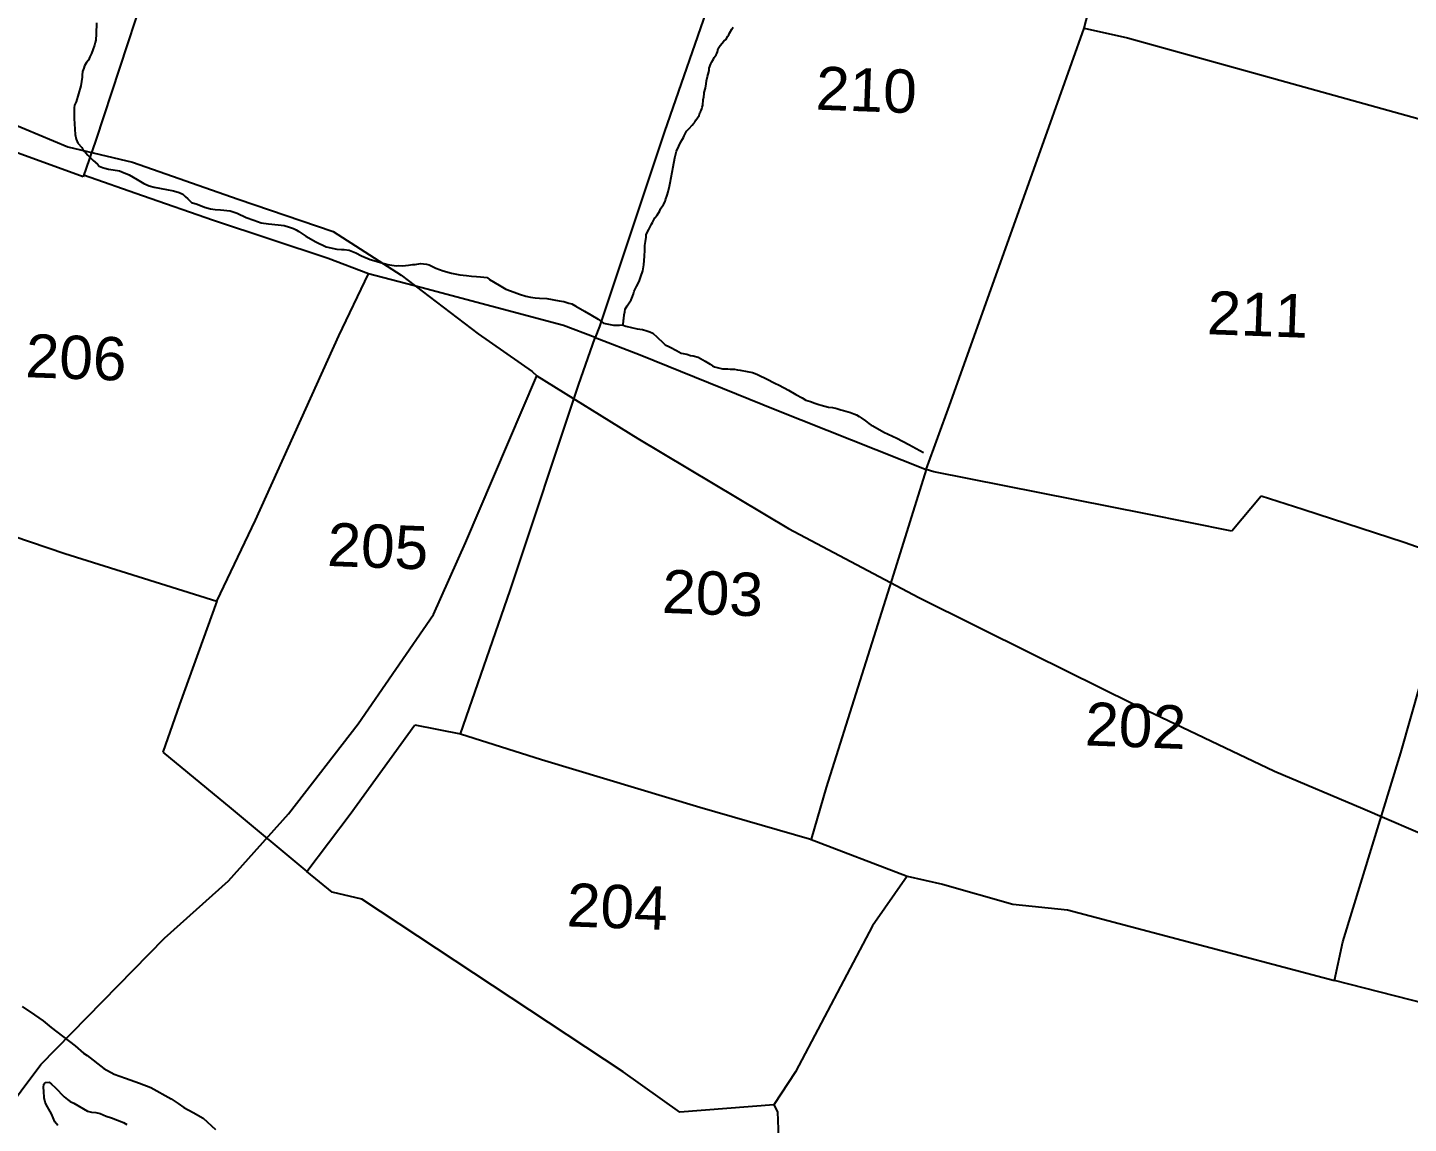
# Model space of a CAD drawing. Header units: inches. Extents: x 341797 to 347342, y 1572885 to 1580736.
# Drawn here: x 344605.9 to 345000.4, y 1578549.9 to 1578863 of the extents above; entities that cross this region are included whole.
import ezdxf

# ---------------------------------------------------------------- set-up
doc = ezdxf.new("R2010")
doc.units = ezdxf.units.IN
doc.header["$MEASUREMENT"] = 0
for name, color, linetype in [('PLAT NOS', 6, 'Continuous'), ('PLATS', 6, 'Continuous'), ('ROADS', 2, 'Continuous'), ('STREAMS', 131, 'Continuous')]:
    doc.layers.add(name, color=color, linetype=linetype)
doc.styles.get("Standard").update_dxf_attribs({"font": 'arial.ttf'})

msp = doc.modelspace()

# ---------------------------------------------------------------- linework, layer by layer
at = {"layer": 'PLATS', "color": 0}
for p, q in [((344650.9, 1578908.74), (344625.38, 1578830.8)), ((344907.71, 1578862.83), (344918.88, 1578905.43)), ((344809.13, 1578894.8), (344787.89, 1578833.28)), ((344897.21, 1578833.05), (344907.71, 1578862.83)), ((344907.71, 1578862.83), (344920.09, 1578860.07)), ((344920.09, 1578860.07), (345004.76, 1578836.56)), ((344621.71, 1578820.34), (344575.24, 1578837.24)), ((344787.89, 1578833.28), (344769.3, 1578777.52)), ((344869.31, 1578754.99), (344897.21, 1578833.05)), ((344625.38, 1578830.8), (344621.71, 1578820.34)), ((344638.67, 1578814.92), (344621.88, 1578820.82)), ((344659.02, 1578807.83), (344638.67, 1578814.92)), ((344691.75, 1578796.97), (344659.02, 1578807.83)), ((344703.31, 1578792.64), (344691.75, 1578796.97)), ((344694.84, 1578774.9), (344703.31, 1578792.64)), ((344718.27, 1578788.74), (344703.31, 1578792.64)), ((344759.03, 1578777.83), (344718.27, 1578788.74)), ((344768.05, 1578774.38), (344759.03, 1578777.83)), ((344769.3, 1578777.52), (344768.05, 1578774.38)), ((344670.96, 1578722.21), (344694.84, 1578774.9)), ((344763.27, 1578760.79), (344768.05, 1578774.38)), ((344768.05, 1578774.38), (344780.85, 1578769.42)), ((344780.85, 1578769.42), (344819.94, 1578753.64)), ((344743.78, 1578702.13), (344763.27, 1578760.79)), ((344819.94, 1578753.64), (344862.65, 1578736.69)), ((344862.65, 1578736.69), (344869.31, 1578754.99)), ((344862.65, 1578736.69), (344853.27, 1578706.78)), ((344864.82, 1578736.08), (344862.65, 1578736.69)), ((344925.38, 1578724.04), (344864.82, 1578736.08)), ((344574.52, 1578726.95), (344616.5, 1578712.66)), ((344958.3, 1578729.07), (344949.99, 1578719.13)), ((344970.27, 1578725.23), (344958.3, 1578729.07)), ((344659.99, 1578699.12), (344670.96, 1578722.21)), ((344949.99, 1578719.13), (344925.38, 1578724.04)), ((344999.19, 1578715.83), (344970.27, 1578725.23)), ((345013.81, 1578710.7), (344999.19, 1578715.83)), ((344616.5, 1578712.66), (344659.99, 1578699.12)), ((344998.2, 1578655.76), (345013.81, 1578710.7)), ((344853.27, 1578706.78), (344834, 1578645.83)), ((344659.99, 1578699.12), (344649.32, 1578669.55)), ((344729.53, 1578661.17), (344743.78, 1578702.13)), ((344649.32, 1578669.55), (344644.49, 1578655.94)), ((344698.08, 1578638.22), (344716.48, 1578663.72)), ((344716.48, 1578663.72), (344729.53, 1578661.17)), ((344729.53, 1578661.17), (344752.67, 1578653.85)), ((344644.49, 1578655.94), (344664.03, 1578639.83)), ((344981.67, 1578601.75), (344998.2, 1578655.76)), ((344752.67, 1578653.85), (344797.91, 1578640.25)), ((344834, 1578645.83), (344829.72, 1578631.04)), ((344664.03, 1578639.83), (344685.67, 1578621.86)), ((344797.91, 1578640.25), (344829.32, 1578631.16)), ((344685.67, 1578621.86), (344698.08, 1578638.22)), ((344829.32, 1578631.16), (344857.2, 1578620.54)), ((344692.92, 1578615.94), (344685.67, 1578621.86)), ((344857.2, 1578620.54), (344847.26, 1578606.28)), ((344857.2, 1578620.54), (344867.27, 1578618.21)), ((344701.4, 1578613.98), (344692.92, 1578615.94)), ((344867.27, 1578618.21), (344887.39, 1578612.51)), ((344776.03, 1578564.58), (344701.4, 1578613.98)), ((344887.39, 1578612.51), (344903, 1578610.85)), ((344903, 1578610.85), (344950.49, 1578598.27)), ((344847.26, 1578606.28), (344825.25, 1578564.62)), ((344979.27, 1578590.74), (344981.67, 1578601.75)), ((344950.49, 1578598.27), (344979.27, 1578590.74)), ((345016.71, 1578581.16), (344979.27, 1578590.74)), ((344792.26, 1578553.11), (344776.03, 1578564.58)), ((344825.25, 1578564.62), (344819.11, 1578555.15)), ((344819.11, 1578555.15), (344792.26, 1578553.11)), ((344819.11, 1578555.15), (344820.17, 1578553.14)), ((344820.17, 1578553.14), (344821.97, 1578500.13))]:
    msp.add_line(p, q, dxfattribs=at)
at = {"layer": 'ROADS', "color": 1}
for p, q in [((344590.86, 1578840), (344617.41, 1578828.93)), ((344617.41, 1578828.93), (344635.82, 1578824.53)), ((344635.82, 1578824.53), (344666, 1578813.98)), ((344666, 1578813.98), (344693.18, 1578804.72)), ((344693.18, 1578804.72), (344712.64, 1578792.23)), ((344712.64, 1578792.23), (344734.61, 1578775.43)), ((344734.61, 1578775.43), (344750.02, 1578764.7)), ((344731.01, 1578715.74), (344751.38, 1578763.43)), ((344750.02, 1578764.7), (344751.38, 1578763.43)), ((344751.38, 1578763.43), (344780.25, 1578745.53)), ((344780.25, 1578745.53), (344823.28, 1578719.86)), ((344823.28, 1578719.86), (344860.5, 1578700.16)), ((344721.82, 1578695.25), (344731.01, 1578715.74)), ((344860.5, 1578700.16), (344893.11, 1578683.95)), ((344700.29, 1578664), (344721.82, 1578695.25)), ((344893.11, 1578683.95), (344921.71, 1578669.7)), ((344921.71, 1578669.7), (344962.14, 1578650.55)), ((344680.46, 1578638.33), (344700.29, 1578664)), ((344962.14, 1578650.55), (344987.37, 1578639.88)), ((344987.37, 1578639.88), (345008.62, 1578630.66)), ((344663.31, 1578619.2), (344680.46, 1578638.33)), ((344644.97, 1578602.78), (344663.31, 1578619.2)), ((344609.64, 1578566.74), (344644.97, 1578602.78)), ((344598.67, 1578552.05), (344609.64, 1578566.74))]:
    msp.add_line(p, q, dxfattribs=at)
at = {"layer": 'STREAMS'}
for p, q in [((344625.52, 1578864.28), (344625.47, 1578861.18)), ((344625.47, 1578861.18), (344625.4, 1578859.4)), ((344805.57, 1578859.89), (344805.93, 1578860.53)), ((344805.93, 1578860.53), (344806.27, 1578860.93)), ((344806.27, 1578860.93), (344806.43, 1578861.37)), ((344806.43, 1578861.37), (344807.09, 1578862.54)), ((344807.09, 1578862.54), (344807.45, 1578863.09)), ((344624.51, 1578856.61), (344624.1, 1578855.59)), ((344624.98, 1578857.9), (344624.51, 1578856.61)), ((344625.16, 1578858.7), (344624.98, 1578857.9)), ((344625.4, 1578859.4), (344625.16, 1578858.7)), ((344802.96, 1578856.08), (344803.21, 1578856.96)), ((344803.21, 1578856.96), (344803.75, 1578857.85)), ((344803.75, 1578857.85), (344804.84, 1578859.05)), ((344804.84, 1578859.05), (344805.33, 1578859.58)), ((344805.33, 1578859.58), (344805.57, 1578859.89)), ((344622.67, 1578852.95), (344622.16, 1578852.04)), ((344623.27, 1578853.68), (344622.67, 1578852.95)), ((344623.61, 1578854.66), (344623.27, 1578853.68)), ((344624.1, 1578855.59), (344623.61, 1578854.66)), ((344800.63, 1578851.34), (344801.07, 1578852.6)), ((344801.07, 1578852.6), (344801.37, 1578853.19)), ((344801.37, 1578853.19), (344801.83, 1578853.93)), ((344801.83, 1578853.93), (344802.05, 1578854.39)), ((344802.05, 1578854.39), (344802.35, 1578854.85)), ((344802.35, 1578854.85), (344802.64, 1578855.14)), ((344802.64, 1578855.14), (344802.77, 1578855.53)), ((344802.77, 1578855.53), (344802.96, 1578856.08)), ((344621.46, 1578848.77), (344621.04, 1578846.31)), ((344621.55, 1578850.44), (344621.44, 1578849.34)), ((344621.44, 1578849.34), (344621.46, 1578848.77)), ((344621.92, 1578851.34), (344621.55, 1578850.44)), ((344622.16, 1578852.04), (344621.92, 1578851.34)), ((344799.87, 1578847.74), (344800.09, 1578849.01)), ((344800.09, 1578849.01), (344800.28, 1578849.64)), ((344800.28, 1578849.64), (344800.58, 1578850.72)), ((344800.58, 1578850.72), (344800.63, 1578851.34)), ((344621.04, 1578846.31), (344620.4, 1578844.02)), ((344799.17, 1578844.06), (344799.22, 1578844.41)), ((344799.22, 1578844.41), (344799.61, 1578845.7)), ((344799.61, 1578845.7), (344799.76, 1578846.94)), ((344799.76, 1578846.94), (344799.87, 1578847.74)), ((344619.32, 1578840.79), (344619.21, 1578840.07)), ((344619.71, 1578841.71), (344619.32, 1578840.79)), ((344620.4, 1578844.02), (344619.71, 1578841.71)), ((344798.65, 1578840.22), (344798.77, 1578840.84)), ((344798.77, 1578840.84), (344798.94, 1578842.35)), ((344798.94, 1578842.35), (344799.04, 1578843.23)), ((344799.04, 1578843.23), (344799.17, 1578844.06)), ((344619.2, 1578839.16), (344619.14, 1578837.99)), ((344619.14, 1578837.99), (344619.17, 1578836.96)), ((344619.17, 1578836.96), (344619.33, 1578833.9)), ((344619.21, 1578840.07), (344619.2, 1578839.16)), ((344796.7, 1578836.31), (344796.82, 1578836.55)), ((344796.82, 1578836.55), (344797.72, 1578837.85)), ((344797.72, 1578837.85), (344797.96, 1578838.58)), ((344797.96, 1578838.58), (344798.18, 1578838.93)), ((344798.18, 1578838.93), (344798.3, 1578839.28)), ((344798.3, 1578839.28), (344798.54, 1578839.72)), ((344798.54, 1578839.72), (344798.65, 1578840.22)), ((344619.33, 1578833.9), (344619.48, 1578832.44)), ((344619.48, 1578832.44), (344619.76, 1578831.08)), ((344793.46, 1578832.08), (344794.17, 1578833.36)), ((344794.17, 1578833.36), (344794.85, 1578834.13)), ((344794.85, 1578834.13), (344795.75, 1578835.1)), ((344795.75, 1578835.1), (344796.22, 1578835.62)), ((344796.22, 1578835.62), (344796.5, 1578835.99)), ((344796.5, 1578835.99), (344796.7, 1578836.31)), ((344619.76, 1578831.08), (344620.26, 1578829.97)), ((344620.26, 1578829.97), (344621.37, 1578828.67)), ((344621.37, 1578828.67), (344621.82, 1578827.73)), ((344791.3, 1578827.65), (344791.9, 1578829.12)), ((344791.9, 1578829.12), (344792.48, 1578830.29)), ((344792.48, 1578830.29), (344792.98, 1578831.09)), ((344792.98, 1578831.09), (344793.27, 1578831.59)), ((344793.27, 1578831.59), (344793.46, 1578832.08)), ((344621.82, 1578827.73), (344622.43, 1578827.3)), ((344622.43, 1578827.3), (344623.07, 1578826.56)), ((344623.07, 1578826.56), (344624.64, 1578825.02)), ((344624.64, 1578825.02), (344625.81, 1578823.98)), ((344790.34, 1578823.16), (344790.82, 1578825.8)), ((344790.82, 1578825.8), (344791.3, 1578827.65)), ((344625.81, 1578823.98), (344626.36, 1578823.41)), ((344626.36, 1578823.41), (344627.27, 1578822.98)), ((344627.27, 1578822.98), (344627.9, 1578822.76)), ((344627.9, 1578822.76), (344628.95, 1578822.53)), ((344628.95, 1578822.53), (344630.33, 1578822.35)), ((344630.33, 1578822.35), (344632.11, 1578822.08)), ((344632.11, 1578822.08), (344632.76, 1578821.77)), ((344632.76, 1578821.77), (344634.89, 1578820.94)), ((344634.89, 1578820.94), (344637.2, 1578819.59)), ((344789.48, 1578818.58), (344790.34, 1578823.16)), ((344637.2, 1578819.59), (344639.13, 1578818.4)), ((344639.13, 1578818.4), (344640.62, 1578817.74)), ((344640.62, 1578817.74), (344642.04, 1578817.35)), ((344642.04, 1578817.35), (344645.57, 1578816.72)), ((344645.57, 1578816.72), (344647.55, 1578816.32)), ((344788.91, 1578816.08), (344789.28, 1578817.62)), ((344789.28, 1578817.62), (344789.48, 1578818.58)), ((344647.55, 1578816.32), (344649.14, 1578815.83)), ((344649.14, 1578815.83), (344650.19, 1578815.34)), ((344650.19, 1578815.34), (344650.94, 1578814.67)), ((344650.94, 1578814.67), (344651.64, 1578814)), ((344651.64, 1578814), (344652.71, 1578812.99)), ((344652.71, 1578812.99), (344654.32, 1578812.54)), ((344787.55, 1578812.44), (344788.01, 1578813.24)), ((344788.01, 1578813.24), (344788.14, 1578813.73)), ((344788.14, 1578813.73), (344788.63, 1578815.1)), ((344788.63, 1578815.1), (344788.91, 1578816.08)), ((344654.32, 1578812.54), (344656.46, 1578811.66)), ((344656.46, 1578811.66), (344658.11, 1578811.14)), ((344658.11, 1578811.14), (344659.43, 1578810.99)), ((344659.43, 1578810.99), (344660.98, 1578810.88)), ((344660.98, 1578810.88), (344663.77, 1578810.58)), ((344663.77, 1578810.58), (344665.77, 1578809.99)), ((344665.77, 1578809.99), (344668.34, 1578808.74)), ((344785.12, 1578808.62), (344785.73, 1578809.4)), ((344785.73, 1578809.4), (344786.47, 1578810.63)), ((344786.47, 1578810.63), (344786.72, 1578811.18)), ((344786.72, 1578811.18), (344787.55, 1578812.44)), ((344668.34, 1578808.74), (344670.51, 1578807.92)), ((344670.51, 1578807.92), (344672.63, 1578807.17)), ((344672.63, 1578807.17), (344674.68, 1578806.91)), ((344674.68, 1578806.91), (344677.42, 1578806.58)), ((344677.42, 1578806.58), (344679.19, 1578806.39)), ((344679.19, 1578806.39), (344680.66, 1578805.92)), ((344680.66, 1578805.92), (344681.84, 1578805.58)), ((344681.84, 1578805.58), (344682.63, 1578805.18)), ((344682.63, 1578805.18), (344683.41, 1578804.67)), ((344782.93, 1578804.39), (344783.37, 1578805.25)), ((344783.37, 1578805.25), (344783.68, 1578805.86)), ((344783.68, 1578805.86), (344783.86, 1578806.24)), ((344783.86, 1578806.24), (344784.12, 1578806.8)), ((344784.12, 1578806.8), (344784.38, 1578807.31)), ((344784.38, 1578807.31), (344785.12, 1578808.62)), ((344683.41, 1578804.67), (344685.4, 1578803.36)), ((344685.4, 1578803.36), (344688.22, 1578801.75)), ((344688.22, 1578801.75), (344691.14, 1578800.36)), ((344782.26, 1578800.7), (344782.33, 1578801.31)), ((344782.33, 1578801.31), (344782.43, 1578801.86)), ((344782.43, 1578801.86), (344782.63, 1578803.06)), ((344782.63, 1578803.73), (344782.93, 1578804.39)), ((344782.63, 1578803.06), (344782.63, 1578803.73)), ((344691.14, 1578800.36), (344694.27, 1578799.68)), ((344694.27, 1578799.68), (344695.53, 1578799.61)), ((344695.53, 1578799.61), (344696.32, 1578799.57)), ((344696.32, 1578799.57), (344697.72, 1578799.39)), ((344697.72, 1578799.39), (344699.64, 1578798.59)), ((344699.64, 1578798.59), (344701.26, 1578797.72)), ((344701.26, 1578797.72), (344703.77, 1578796.74)), ((344781.94, 1578795.17), (344782.1, 1578797.67)), ((344782.1, 1578797.67), (344782.22, 1578799.41)), ((344782.19, 1578799.86), (344782.23, 1578800.34)), ((344782.22, 1578799.41), (344782.19, 1578799.86)), ((344782.23, 1578800.34), (344782.26, 1578800.7)), ((344703.77, 1578796.74), (344704.77, 1578796.41)), ((344704.77, 1578796.41), (344706.74, 1578795.82)), ((344706.74, 1578795.82), (344708.79, 1578795.27)), ((344708.79, 1578795.27), (344709.92, 1578795.06)), ((344709.92, 1578795.06), (344711.26, 1578794.91)), ((344711.26, 1578794.91), (344711.87, 1578794.96)), ((344711.87, 1578794.96), (344712.97, 1578794.91)), ((344712.97, 1578794.91), (344714.69, 1578795.1)), ((344714.69, 1578795.1), (344715.82, 1578795.27)), ((344715.82, 1578795.27), (344716.59, 1578795.31)), ((344716.59, 1578795.31), (344718.13, 1578795.52)), ((344718.13, 1578795.52), (344719.86, 1578795.33)), ((344719.86, 1578795.33), (344720.57, 1578795.17)), ((344720.57, 1578795.17), (344722.56, 1578794.24)), ((344722.56, 1578794.24), (344724.59, 1578793.47)), ((344724.59, 1578793.47), (344727.02, 1578792.83)), ((344781.12, 1578791.88), (344781.62, 1578793.43)), ((344781.62, 1578793.43), (344781.94, 1578795.17)), ((344727.02, 1578792.83), (344729.38, 1578792.31)), ((344729.38, 1578792.31), (344731.29, 1578792.12)), ((344731.29, 1578792.12), (344732.72, 1578791.92)), ((344732.72, 1578791.92), (344734.12, 1578791.82)), ((344734.12, 1578791.82), (344735.28, 1578791.73)), ((344735.28, 1578791.73), (344737.17, 1578791.52)), ((344737.17, 1578791.52), (344737.87, 1578790.99)), ((344737.87, 1578790.99), (344740.61, 1578789.33)), ((344740.61, 1578789.33), (344742.51, 1578788.26)), ((344779.87, 1578788.97), (344780.58, 1578790.44)), ((344780.58, 1578790.44), (344781.12, 1578791.88)), ((344742.51, 1578788.26), (344744.91, 1578787.34)), ((344744.91, 1578787.34), (344746.46, 1578786.77)), ((344746.46, 1578786.77), (344748.22, 1578786.23)), ((344748.22, 1578786.23), (344749.59, 1578785.92)), ((344749.59, 1578785.92), (344750.94, 1578785.8)), ((344750.94, 1578785.8), (344752.15, 1578785.68)), ((344752.15, 1578785.68), (344754.2, 1578785.54)), ((344754.2, 1578785.54), (344757.71, 1578784.92)), ((344777.21, 1578783.47), (344778.31, 1578785.16)), ((344778.31, 1578785.16), (344778.68, 1578786.14)), ((344778.68, 1578786.14), (344779.03, 1578786.93)), ((344779.03, 1578786.93), (344779.22, 1578787.62)), ((344779.22, 1578787.62), (344779.87, 1578788.97)), ((344757.71, 1578784.92), (344759.08, 1578784.66)), ((344759.08, 1578784.66), (344760.47, 1578784.25)), ((344760.47, 1578784.25), (344761.4, 1578784.06)), ((344761.4, 1578784.06), (344762.48, 1578783.34)), ((344762.48, 1578783.34), (344765.01, 1578781.9)), ((344765.01, 1578781.9), (344766.81, 1578780.89)), ((344776.35, 1578780.92), (344776.5, 1578781.75)), ((344776.5, 1578781.75), (344776.65, 1578782.51)), ((344776.65, 1578782.51), (344777.21, 1578783.47)), ((344766.81, 1578780.89), (344768.9, 1578779.65)), ((344768.9, 1578779.65), (344770.41, 1578778.49)), ((344770.41, 1578778.49), (344773.26, 1578777.98)), ((344773.26, 1578777.98), (344775.02, 1578777.95)), ((344775.02, 1578777.95), (344775.73, 1578778.05)), ((344775.73, 1578778.05), (344776.81, 1578777.65)), ((344776.01, 1578777.94), (344776.17, 1578779.4)), ((344776.17, 1578779.4), (344776.19, 1578779.88)), ((344776.19, 1578779.88), (344776.35, 1578780.92)), ((344776.81, 1578777.65), (344778.39, 1578777.27)), ((344778.39, 1578777.27), (344780.03, 1578776.94)), ((344780.03, 1578776.94), (344781.53, 1578776.73)), ((344781.53, 1578776.73), (344782.77, 1578776.37)), ((344782.77, 1578776.37), (344783.69, 1578776)), ((344783.69, 1578776), (344784.54, 1578775.67)), ((344784.54, 1578775.67), (344785.72, 1578774.48)), ((344785.72, 1578774.48), (344787.48, 1578772.91)), ((344787.48, 1578772.91), (344788.03, 1578772.37)), ((344788.03, 1578772.37), (344789.09, 1578771.86)), ((344789.09, 1578771.86), (344789.42, 1578771.64)), ((344789.42, 1578771.64), (344791.31, 1578770.75)), ((344791.31, 1578770.75), (344792.61, 1578769.93)), ((344792.61, 1578769.93), (344794.2, 1578769.66)), ((344794.2, 1578769.66), (344795.32, 1578769.3)), ((344795.32, 1578769.3), (344796.02, 1578769.18)), ((344796.02, 1578769.18), (344797.46, 1578768.76)), ((344797.46, 1578768.76), (344799.46, 1578767.7)), ((344799.46, 1578767.7), (344800.89, 1578766.8)), ((344800.89, 1578766.8), (344801.58, 1578766.31)), ((344801.58, 1578766.31), (344802.11, 1578766.03)), ((344802.11, 1578766.03), (344802.86, 1578765.85)), ((344802.86, 1578765.85), (344804.45, 1578765.46)), ((344804.45, 1578765.46), (344805.96, 1578765.44)), ((344805.96, 1578765.44), (344806.62, 1578765.39)), ((344806.62, 1578765.39), (344807.86, 1578765.34)), ((344807.86, 1578765.34), (344808.68, 1578765.15)), ((344808.68, 1578765.15), (344809.5, 1578765.07)), ((344809.5, 1578765.07), (344811.49, 1578764.68)), ((344811.49, 1578764.68), (344813.02, 1578764.39)), ((344813.02, 1578764.39), (344813.76, 1578764.13)), ((344813.76, 1578764.13), (344814.42, 1578763.82)), ((344814.42, 1578763.82), (344814.84, 1578763.63)), ((344814.84, 1578763.63), (344817, 1578762.58)), ((344817, 1578762.58), (344819.33, 1578761.35)), ((344819.33, 1578761.35), (344820.63, 1578760.84)), ((344820.63, 1578760.84), (344823.24, 1578759.4)), ((344823.24, 1578759.4), (344825.38, 1578758.12)), ((344825.38, 1578758.12), (344827.17, 1578757.18)), ((344827.17, 1578757.18), (344828.26, 1578756.55)), ((344828.26, 1578756.55), (344829.61, 1578756.11)), ((344829.61, 1578756.11), (344830.78, 1578755.68)), ((344830.78, 1578755.68), (344831.97, 1578755.28)), ((344831.97, 1578755.28), (344832.61, 1578755.1)), ((344832.61, 1578755.1), (344834.7, 1578754.56)), ((344834.7, 1578754.56), (344835.85, 1578754.41)), ((344835.85, 1578754.41), (344837.09, 1578754.12)), ((344837.09, 1578754.12), (344838.22, 1578753.78)), ((344838.22, 1578753.78), (344838.97, 1578753.53)), ((344838.97, 1578753.53), (344840.99, 1578752.98)), ((344840.99, 1578752.98), (344841.98, 1578752.59)), ((344841.98, 1578752.59), (344842.68, 1578752.34)), ((344842.68, 1578752.34), (344843.48, 1578751.84)), ((344843.48, 1578751.84), (344844.01, 1578751.47)), ((344844.01, 1578751.47), (344845.25, 1578750.57)), ((344845.25, 1578750.57), (344846.26, 1578749.81)), ((344846.26, 1578749.81), (344846.87, 1578749.39)), ((344846.87, 1578749.39), (344847.41, 1578749.21)), ((344847.41, 1578749.21), (344850.54, 1578747.38)), ((344850.54, 1578747.38), (344854.21, 1578745.62)), ((344854.21, 1578745.62), (344857.63, 1578743.89)), ((344857.63, 1578743.89), (344861.85, 1578741.54)), ((344604.32, 1578583.27), (344607.87, 1578580.92)), ((344607.87, 1578580.92), (344610.37, 1578579.2)), ((344610.37, 1578579.2), (344612.58, 1578577.26)), ((344612.58, 1578577.26), (344619.48, 1578572.03)), ((344619.48, 1578572.03), (344621.85, 1578569.92)), ((344621.85, 1578569.92), (344622.86, 1578569.27)), ((344622.86, 1578569.27), (344627.64, 1578565.59)), ((344627.64, 1578565.59), (344630.59, 1578563.95)), ((344610.43, 1578560.13), (344610.55, 1578561.05)), ((344610.55, 1578561.05), (344610.85, 1578561.54)), ((344610.85, 1578561.54), (344612.07, 1578561.61)), ((344612.07, 1578561.61), (344612.69, 1578561.12)), ((344612.69, 1578561.12), (344613.75, 1578560.08)), ((344630.59, 1578563.95), (344633.8, 1578562.77)), ((344633.8, 1578562.77), (344637.8, 1578561.37)), ((344637.8, 1578561.37), (344641.11, 1578560.17)), ((344610.47, 1578559.1), (344610.43, 1578560.13)), ((344610.63, 1578557.14), (344610.47, 1578559.1)), ((344610.91, 1578555.97), (344610.63, 1578557.14)), ((344613.75, 1578560.08), (344616.3, 1578557.45)), ((344616.3, 1578557.45), (344617.31, 1578556.71)), ((344617.31, 1578556.71), (344618.08, 1578556.11)), ((344641.11, 1578560.17), (344646.94, 1578556.84)), ((344646.94, 1578556.84), (344648.91, 1578555.57)), ((344611.19, 1578555.28), (344610.91, 1578555.97)), ((344611.9, 1578553.95), (344611.19, 1578555.28)), ((344612.66, 1578552.58), (344611.9, 1578553.95)), ((344613.66, 1578550.3), (344612.66, 1578552.58)), ((344618.08, 1578556.11), (344619.05, 1578555.61)), ((344619.05, 1578555.61), (344623.03, 1578553.36)), ((344623.03, 1578553.36), (344624.14, 1578553.07)), ((344624.14, 1578553.07), (344625.33, 1578553.01)), ((344625.33, 1578553.01), (344626.64, 1578552.65)), ((344626.64, 1578552.65), (344628.32, 1578551.89)), ((344648.91, 1578555.57), (344650.53, 1578554.4)), ((344650.53, 1578554.4), (344653.19, 1578552.97)), ((344653.19, 1578552.97), (344656, 1578551.39)), ((344614.52, 1578549.31), (344613.66, 1578550.3)), ((344628.32, 1578551.89), (344629.82, 1578551.48)), ((344629.82, 1578551.48), (344633.31, 1578550.08)), ((344633.31, 1578550.08), (344634.22, 1578549.53)), ((344656, 1578551.39), (344659.54, 1578548.15))]:
    msp.add_line(p, q, dxfattribs=at)

# ---------------------------------------------------------------- texts
at = {"layer": 'PLAT NOS', "color": 0}
for s, oblique, p in [('210', 360, (344830.91, 1578839.54)), ('211', 0, (344942.75, 1578775.38)), ('206', 360, (344605.13, 1578763.1)), ('205', 360, (344691.34, 1578709.16)), ('203', 0, (344786.98, 1578695.76)), ('202', 360, (344907.83, 1578657.89)), ('204', 0, (344759.75, 1578606.18))]:
    msp.add_text(s, height=12.366, rotation=357.8812, dxfattribs=dict(at, oblique=oblique)).set_placement(p)

doc.saveas('drawing.dxf')
